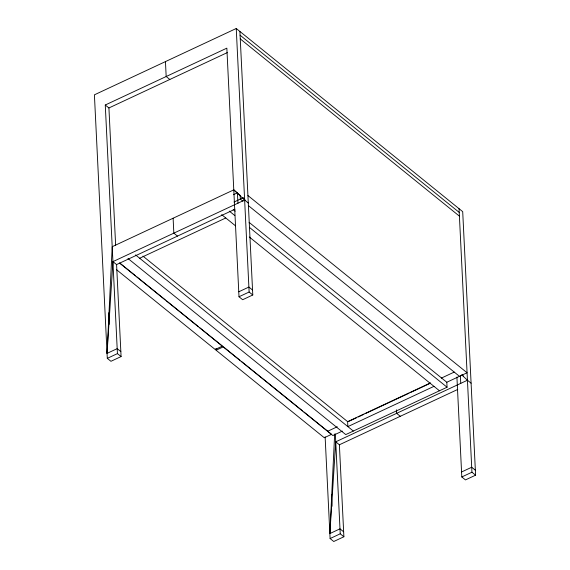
<?xml version="1.0" encoding="UTF-8"?>
<svg xmlns="http://www.w3.org/2000/svg" width="570" height="570" viewBox="0 0 570 570"><rect width="100%" height="100%" fill="white"/><g stroke="black" fill="none" stroke-linecap="round" stroke-linejoin="round"><path stroke-width="0.85" d="M120.84 351.597L117.185 348.641L107.053 353.379L112.197 246.71L233.771 189.86L239.984 195.211M343.646 531.789L339.991 528.839L329.859 533.577L334.661 434.019M107.053 353.379L112.931 261.63L244.637 200.042L248.285 202.998M329.859 533.577L335.737 441.821L467.436 380.233L471.091 383.19M456.919 377.076L461.807 476.962L465.462 479.911L475.594 475.173L462.705 211.648L236.244 28.5L94.406 94.827L107.295 358.352L110.951 361.302L121.082 356.571L116.586 264.58L112.931 261.63M121.082 356.571L117.427 353.614L105.272 105.001L226.846 48.151L239.001 296.763L242.656 299.72L252.788 294.982L239.899 31.457M105.272 105.001L108.92 107.958L227.302 52.604M233.436 194.684L237.426 192.817L237.939 203.347M233.992 202.051L243.362 197.669M116.586 264.58L234.961 209.226M139.671 258.238L225.784 217.968M238.759 291.79L248.891 287.052L252.546 290.009M107.295 358.352L117.427 353.614M239.001 296.763L249.133 292.025L252.788 294.982M216.002 348.448L216.087 350.229L223.369 346.824L239.913 360.197M142.935 256.101L347.622 421.643L430.514 382.883M327.586 431.298L337.269 426.773M348.562 421.494L356.628 417.724M358.238 416.969L363.888 414.326M365.498 413.571L409.053 393.207M410.671 392.452L430.029 383.396M441.322 378.117L454.226 372.082M433.977 386.346L347.864 426.617L347.622 421.643M342.335 431.105L332.837 435.544L119.629 263.112M249.09 222.343L446.809 382.256L467.072 372.773L247.921 195.531M446.809 382.256L447.058 387.222L345.748 434.597L127.972 258.474M335.737 441.821L339.385 444.778L457.767 389.424M461.565 471.989L471.696 467.25L475.344 470.207M330.101 538.543L340.233 533.805L343.888 536.762L333.756 541.5L330.101 538.543L325.128 436.862M461.807 476.962L471.939 472.224L475.594 475.173M240.077 35.183L459.235 212.425M240.262 38.91L459.413 216.151M169.832 79.472L166.176 76.523L165.45 61.603M242.948 201.21L240.326 199.087L240.148 195.546M248.335 205.57L459.477 376.328M233.187 209.482L235.268 211.164M229.283 211.099L234.819 215.574M249.332 227.316L447.058 387.222M221.673 214.648L235.467 225.798M249.304 236.985L439.456 390.778M177.491 236.101L173.843 233.144L173.109 218.232M400.297 416.292L396.642 413.343L396.471 409.83M135.56 254.911L353.343 431.048M119.764 263.026L135.617 275.852M136.992 276.963L165.25 299.82M166.632 300.932L198.339 326.574M199.714 327.686L222.457 346.083L215.175 349.488L116.622 269.781M241.288 361.316L302.627 410.92M304.01 412.039L331.576 434.333L324.294 437.739L216.087 350.229M462.149 374.811L463.424 376.008M461.693 374.846L467.436 380.233M242.535 197.605L245.093 199.999M233.771 189.86L244.637 200.042M459.05 208.698L471.939 472.224M460.361 375.644L460.745 383.539M339.385 444.778L343.888 536.762M335.352 433.927L340.233 533.805M331.469 494.767L332.032 506.317M236.244 28.5L249.133 292.025M108.92 107.958L115.639 245.235M108.578 312.859L109.148 324.394"/></g></svg>
